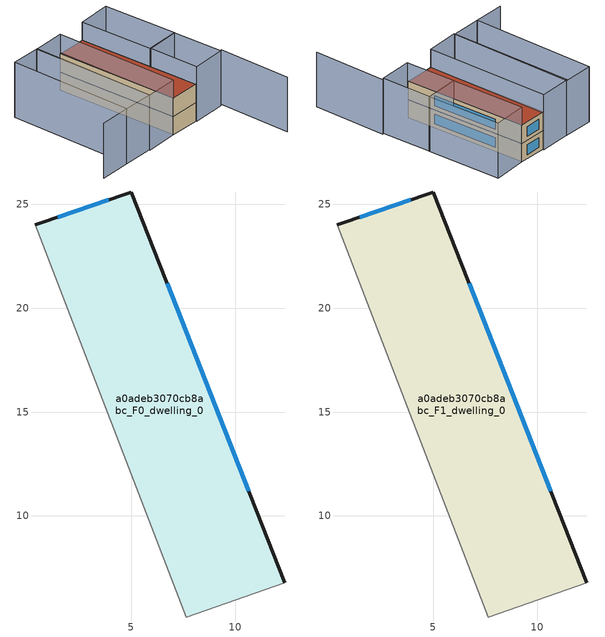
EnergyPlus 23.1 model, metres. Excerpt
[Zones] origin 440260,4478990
a0adeb3070cb8abc_F0_dwelling_0
 floor ground (EU_floor_Construction): 4.99,25.59 12.39,6.78 7.66,5.13 0.38,24.02 z0
 wall outside (EU_wall_Construction): 12.39,6.78 4.99,25.59 0.38,24.02 z0:3
 wall adiabatic (EU_wall_Construction): 0.38,24.02 7.66,5.13 12.39,6.78 z0:3
 window (EU_Window_Construction): 10.66,11.19 6.72,21.19 / 3.91,25.22 1.46,24.39 z0.7:2.3
a0adeb3070cb8abc_F1_dwelling_0
 floor to a0adeb3070cb8abc_F0_dwelling_0 (EU_floor_Construction): 4.99,25.59 12.39,6.78 7.66,5.13 0.38,24.02 z3
 wall outside (EU_wall_Construction): 12.39,6.78 4.99,25.59 0.38,24.02 z3:6
 wall adiabatic (EU_wall_Construction): 0.38,24.02 7.66,5.13 12.39,6.78 z3:6
 window (EU_Window_Construction): 10.66,11.19 6.72,21.19 / 3.91,25.22 1.46,24.39 z3.7:5.3
 roof outside (EU_roof_Construction): 12.39,6.78 4.99,25.59 0.38,24.02 7.66,5.13 z6
shading: 17.81,8.85 21.85,-2.51 / -8.93,21.01 -2.1,1.71 / -2.1,1.71 -6.92,0.01 / 14.6,16.33 17.61,8.61 / 17.61,8.61 12.45,6.6 / 12.45,6.6 9.44,14.32 / 9.44,14.32 14.6,16.33 / -2.1,1.69 -8.94,20.92 / -8.94,20.92 -4.24,22.59 / -4.24,22.59 2.6,3.36 / 2.6,3.36 -2.1,1.69 / 2.63,3.28 -4.43,22.44 / -4.43,22.44 0.6,24.29 / 0.6,24.29 7.66,5.13 / 7.66,5.13 2.63,3.28 / 9.46,14.28 4.99,25.59 / 4.99,25.59 10.18,27.64 / 10.18,27.64 14.65,16.33 / 14.65,16.33 9.46,14.28 z0:9
[Building]
EU S2 Campaign: North Axis=0; Terrain=City; Solar Distribution=FullExterior
[Site:Location]
Madrid: Latitude=40.5; Longitude=-3.5; Time Zone=1; Elevation=609
[SizingPeriod:WeatherFileDays]
AnnualSizingPeriod: Begin Month=1; Begin Day of Month=1; End Month=12; End Day of Month=31; Day of Week for Start Day=Monday; Use Weather File Daylight Saving Period=No; Use Weather File Rain and Snow Indicators=No
[MATERIAL]
EU_InternalMass_Material: Roughness=MediumRough; Thickness=0.1; Conductivity=1; Density=1800; Specific Heat=900; Thermal Absorptance=0.9; Solar Absorptance=0.7; Visible Absorptance=0.7
[MATERIAL:NOMASS] Roughness=MediumRough; Thermal Absorptance=0.9; Solar Absorptance=0.7; Visible Absorptance=0.7
Name | Thermal Resistance
EU_wall_NoMass | 0.419739
EU_roof_NoMass | 0.352165
EU_floor_NoMass | 0.608284
[WINDOWMATERIAL:SIMPLEGLAZINGSYSTEM]
EU_Window_SimpleGlazing: UFactor=4.8352; Solar Heat Gain Coefficient=0.85; Visible Transmittance=0.85
[CONSTRUCTION]
EU_wall_Construction: EU_wall_NoMass
EU_roof_Construction: EU_roof_NoMass
EU_floor_Construction: EU_floor_NoMass
EU_Window_Construction: EU_Window_SimpleGlazing
EU_InternalMass_Construction: EU_InternalMass_Material
[ZONE] Type=1; Multiplier=1; Ceiling Height=autocalculate; Volume=299.397; Floor Area=autocalculate; Part of Total Floor Area=Yes
a0adeb3070cb8abc_F0_dwelling_0; a0adeb3070cb8abc_F1_dwelling_0
[INTERNALMASS] Construction=EU_InternalMass_Construction; Surface Area=99.799
Name | Zone or ZoneList
a0adeb3070cb8abc_F0_dwelling_0_EU_InternalMass | a0adeb3070cb8abc_F0_dwelling_0
a0adeb3070cb8abc_F1_dwelling_0_EU_InternalMass | a0adeb3070cb8abc_F1_dwelling_0
[OTHEREQUIPMENT] Fuel Type=Electricity; Design Level Calculation Method=Watts/Area; Power per Zone Floor Area=1; Fraction Latent=0; Fraction Radiant=0; Fraction Lost=0; Carbon Dioxide Generation Rate=0; EndUse Subcategory=EU_Step8_InternalGains
Name | Zone or ZoneList or Space or SpaceList | Schedule
EU_Step8_InternalGain_a0adeb3070cb8abc_F0_dwelling_0_f000 | a0adeb3070cb8abc_F0_dwelling_0 | EU_Step8_GainSchedule_a0adeb3070cb8abc_F0_dwelling_0_f000
EU_Step8_InternalGain_a0adeb3070cb8abc_F1_dwelling_0_f000 | a0adeb3070cb8abc_F1_dwelling_0 | EU_Step8_GainSchedule_a0adeb3070cb8abc_F1_dwelling_0_f000
[ZONEVENTILATION:DESIGNFLOWRATE] Schedule=EU_AlwaysOn; Design Flow Rate Calculation Method=AirChanges/Hour; Air Changes per Hour=0.703302; Ventilation Type=Natural; Fan Pressure Rise=0; Fan Total Efficiency=1; Constant Term Coefficient=1; Temperature Term Coefficient=0; Velocity Term Coefficient=0; Velocity Squared Term Coefficient=0; Minimum Indoor Temperature=-100; Maximum Indoor Temperature=100; Delta Temperature=-100; Minimum Outdoor Temperature=-100; Maximum Outdoor Temperature=100; Maximum Wind Speed=40
Name | Zone or ZoneList or Space or SpaceList
EU_ConstantAir_a0adeb3070cb8abc_F0_dwelling_0 | a0adeb3070cb8abc_F0_dwelling_0
EU_ConstantAir_a0adeb3070cb8abc_F1_dwelling_0 | a0adeb3070cb8abc_F1_dwelling_0
[HVACTEMPLATE:THERMOSTAT] Constant Heating Setpoint=20; Constant Cooling Setpoint=50
EU_HeatOnly_a0adeb3070cb8abc_F0_dwelling_0; EU_HeatOnly_a0adeb3070cb8abc_F1_dwelling_0
[HVACTEMPLATE:ZONE:IDEALLOADSAIRSYSTEM] System Availability Schedule=EU_AlwaysOn; Maximum Heating Supply Air Temperature=50; Minimum Cooling Supply Air Temperature=13; Maximum Heating Supply Air Humidity Ratio=0.0156; Minimum Cooling Supply Air Humidity Ratio=0.0077; Heating Limit=NoLimit; Cooling Limit=NoLimit; Heating Availability Schedule=EU_AlwaysOn; Cooling Availability Schedule=EU_CoolingOff; Dehumidification Control Type=ConstantSensibleHeatRatio; Cooling Sensible Heat Ratio=0.7; Dehumidification Setpoint=60; Humidification Control Type=None; Humidification Setpoint=30; Outdoor Air Method=None; Outdoor Air Flow Rate per Person=0.00944; Outdoor Air Flow Rate per Zone Floor Area=0; Outdoor Air Flow Rate per Zone=0; Demand Controlled Ventilation Type=None; Outdoor Air Economizer Type=NoEconomizer; Heat Recovery Type=None; Sensible Heat Recovery Effectiveness=0.7; Latent Heat Recovery Effectiveness=0.65
Name | Template Thermostat
a0adeb3070cb8abc_F0_dwelling_0 | EU_HeatOnly_a0adeb3070cb8abc_F0_dwelling_0
a0adeb3070cb8abc_F1_dwelling_0 | EU_HeatOnly_a0adeb3070cb8abc_F1_dwelling_0
[SIZING:ZONE] Zone Cooling Design Supply Air Temperature Input Method=SupplyAirTemperature; Zone Cooling Design Supply Air Temperature=13; Zone Heating Design Supply Air Temperature Input Method=SupplyAirTemperature; Zone Heating Design Supply Air Temperature=50; Zone Cooling Design Supply Air Humidity Ratio=0.008; Zone Heating Design Supply Air Humidity Ratio=0.008; Cooling Design Air Flow Method=DesignDay; Cooling Design Air Flow Rate=0; Cooling Minimum Air Flow per Zone Floor Area=0.000762; Cooling Minimum Air Flow=0; Cooling Minimum Air Flow Fraction=0.2; Heating Design Air Flow Method=DesignDay; Heating Design Air Flow Rate=0; Heating Maximum Air Flow per Zone Floor Area=0.002032; Heating Maximum Air Flow=0.141576; Heating Maximum Air Flow Fraction=0.3; Account for Dedicated Outdoor Air System=No; Dedicated Outdoor Air System Control Strategy=NeutralSupplyAir; Dedicated Outdoor Air Low Setpoint Temperature for Design=autosize; Dedicated Outdoor Air High Setpoint Temperature for Design=autosize; Zone Load Sizing Method=Sensible Load Only No Latent Load; Zone Latent Cooling Design Supply Air Humidity Ratio Input Method=HumidityRatioDifference; Zone Cooling Design Supply Air Humidity Ratio Difference=0.005; Zone Latent Heating Design Supply Air Humidity Ratio Input Method=HumidityRatioDifference; Zone Humidification Design Supply Air Humidity Ratio Difference=0.005
a0adeb3070cb8abc_F0_dwelling_0; a0adeb3070cb8abc_F1_dwelling_0
[SCHEDULE:CONSTANT]
Name | Hourly Value
EU_AlwaysOn | 1
EU_CoolingOff | 0
[SCHEDULE:FILE] Column Number=1; Rows to Skip at Top=0; Number of Hours of Data=8760; Column Separator=Comma; Interpolate to Timestep=No; Minutes per Item=60; Adjust Schedule for Daylight Savings=Yes
Name | File
EU_Step8_GainSchedule_a0adeb3070cb8abc_F0_dwelling_0_f000 | ../../schedules/a0adeb3070cb8abc/a0adeb3070cb8abc_F0_dwelling_0_f000_gain.csv
EU_Step8_GainSchedule_a0adeb3070cb8abc_F1_dwelling_0_f000 | ../../schedules/a0adeb3070cb8abc/a0adeb3070cb8abc_F1_dwelling_0_f000_gain.csv
